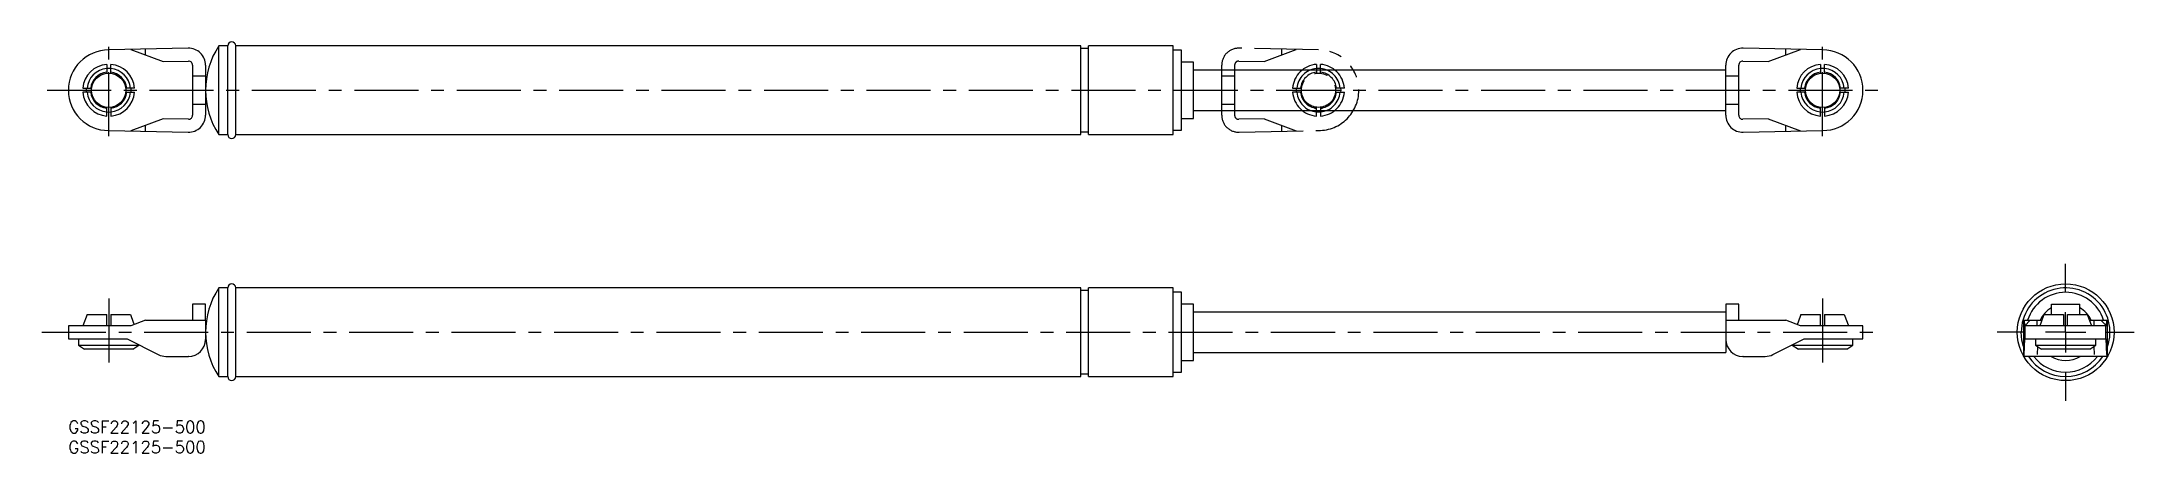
# Model space of a CAD drawing. Extents: x -7 to 512, y -8 to 94.
import ezdxf

# ---------------------------------------------------------------- set-up
doc = ezdxf.new("R2010")
doc.units = 0
doc.header["$LTSCALE"] = 0.5
doc.linetypes.add('CENTER', pattern=[50.8, 31.75, -6.35, 6.35, -6.35])
doc.linetypes.add('PHANTOM', pattern=[63.5, 31.75, -6.35, 6.35, -6.35, 6.35, -6.35])
for name, color, linetype in [('MSM_CENTER', 1, 'CENTER'), ('MSM_CONTINUOUS', 7, 'CONTINUOUS'), ('MSM_IMAGINARY', 6, 'PHANTOM'), ('MSM_PART_NUMBER', 7, 'CONTINUOUS')]:
    doc.layers.add(name, color=color, linetype=linetype)
doc.styles.get("Standard").update_dxf_attribs({"font": 'txt.shx', "height": 3, "bigfont": 'bigfont.shx'})

msp = doc.modelspace()

# ---------------------------------------------------------------- linework, layer by layer
at = {"layer": 'MSM_CENTER'}
for p, q in [((10, 70.6), (10, 93.47)), ((435, 70.6), (435, 93.47)), ((-5.29, 82.03), (450.29, 82.03)), ((495.27, 32), (495.27, 39)), ((10, 30.4), (10, 13.8)), ((435, 30.4), (435, 13.8)), ((495.27, 22), (495.27, 27)), ((-6.58, 22), (450.29, 22)), ((485.27, 22), (478.27, 22)), ((495.27, 22), (490.27, 22)), ((495.27, 22), (495.27, 17)), ((495.27, 22), (500.27, 22)), ((505.27, 22), (512.27, 22)), ((495.27, 12), (495.27, 5))]:
    msp.add_line(p, q, dxfattribs=at)
at = {"layer": 'MSM_CONTINUOUS'}
for p, q in [((9.5, 88.45), (9.5, 86.26)), ((29.71, 92.45), (10, 92.03)), ((10.5, 86.26), (10.5, 88.45)), ((15.5, 92.15), (23.5, 89.12)), ((19.09, 90.79), (19.09, 92.22)), ((23.5, 89.12), (29.78, 89.25)), ((30.8, 88.25), (30.8, 75.82)), ((34, 88.25), (34, 75.82)), ((39.5, 93.03), (37.3, 93.03)), ((37.3, 71.03), (37.3, 93.03)), ((39.5, 71.03), (39.5, 93.03)), ((251.1, 93.03), (41.5, 93.03)), ((41.5, 71.03), (41.5, 93.03)), ((251.1, 71.03), (251.1, 93.03)), ((253, 92.38), (251.1, 92.38)), ((274, 93.03), (253, 93.03)), ((253, 71.03), (253, 93.03)), ((274, 71.03), (274, 93.03)), ((276, 91.93), (274, 91.93)), ((276, 72.13), (276, 91.93)), ((279, 89.03), (276, 89.03)), ((279, 75.03), (279, 89.03)), ((411, 75.82), (411, 88.25)), ((414.2, 75.82), (414.2, 88.25)), ((415.22, 89.25), (421.5, 89.12)), ((435, 92.03), (415.29, 92.45)), ((421.5, 89.12), (429.5, 92.15)), ((425.91, 90.79), (425.91, 92.22)), ((434.5, 88.45), (434.5, 86.26)), ((435.5, 86.26), (435.5, 88.45)), ((9.5, 87.51), (10, 87.53)), ((10, 87.53), (10.5, 87.51)), ((34, 85.53), (30.8, 85.53)), ((411, 87.03), (279, 87.03)), ((414.2, 85.53), (411, 85.53)), ((434.5, 87.51), (435, 87.53)), ((435, 87.53), (435.5, 87.51)), ((3.58, 82.53), (5.78, 82.53)), ((5.78, 81.53), (3.58, 81.53)), ((4.5, 82.03), (4.52, 82.53)), ((4.52, 81.53), (4.5, 82.03)), ((16.42, 82.53), (14.22, 82.53)), ((14.22, 81.53), (16.42, 81.53)), ((15.48, 82.53), (15.5, 82.03)), ((15.5, 82.03), (15.48, 81.53)), ((34, 78.53), (30.8, 78.53)), ((414.2, 78.53), (411, 78.53)), ((428.58, 82.53), (430.78, 82.53)), ((430.78, 81.53), (428.58, 81.53)), ((429.5, 82.03), (429.52, 82.53)), ((429.52, 81.53), (429.5, 82.03)), ((441.42, 82.53), (439.22, 82.53)), ((439.22, 81.53), (441.42, 81.53)), ((440.48, 82.53), (440.5, 82.03)), ((440.5, 82.03), (440.48, 81.53)), ((9.5, 75.62), (9.5, 77.81)), ((10, 76.53), (9.5, 76.56)), ((10.5, 76.56), (10, 76.53)), ((10.5, 77.81), (10.5, 75.62)), ((23.5, 74.95), (15.5, 71.92)), ((19.09, 71.85), (19.09, 73.28)), ((29.78, 74.82), (23.5, 74.95)), ((276, 75.03), (279, 75.03)), ((279, 77.03), (411, 77.03)), ((421.5, 74.95), (415.22, 74.82)), ((421.5, 74.95), (429.5, 71.92)), ((425.91, 71.85), (425.91, 73.28)), ((434.5, 75.62), (434.5, 77.81)), ((435, 76.53), (434.5, 76.56)), ((435.5, 76.56), (435, 76.53)), ((435.5, 77.81), (435.5, 75.62)), ((10, 72.03), (29.71, 71.62)), ((37.3, 71.03), (39.5, 71.03)), ((41.5, 71.03), (251.1, 71.03)), ((251.1, 71.68), (253, 71.68)), ((253, 71.03), (274, 71.03)), ((274, 72.13), (276, 72.13)), ((415.29, 71.62), (435, 72.03)), ((39.5, 33), (37.3, 33)), ((37.3, 11), (37.3, 33)), ((39.5, 11), (39.5, 33)), ((251.1, 33), (41.5, 33)), ((41.5, 11), (41.5, 33)), ((251.1, 11), (251.1, 33)), ((253, 32.35), (251.1, 32.35)), ((274, 33), (253, 33)), ((253, 11), (253, 33)), ((274, 11), (274, 33)), ((276, 31.9), (274, 31.9)), ((276, 12.1), (276, 31.9)), ((4.62, 26.4), (3.58, 23.6)), ((4.62, 26.4), (9.5, 26.4)), ((9.5, 23.6), (9.5, 26.4)), ((10.5, 26.4), (15.38, 26.4)), ((10.5, 26.4), (10.5, 23.6)), ((15.38, 26.4), (16.09, 24.47)), ((34, 29), (30.8, 29)), ((30.8, 29), (30.8, 25)), ((34, 25), (34, 29)), ((279, 29), (276, 29)), ((279, 15), (279, 29)), ((411, 27), (279, 27)), ((414.2, 29), (411, 29)), ((411, 29), (411, 17)), ((414.2, 25), (414.2, 29)), ((429.62, 26.4), (428.91, 24.47)), ((429.62, 26.4), (434.5, 26.4)), ((434.5, 23.6), (434.5, 26.4)), ((435.5, 26.4), (435.5, 23.6)), ((435.5, 26.4), (440.38, 26.4)), ((440.38, 26.4), (441.09, 24.47)), ((489.89, 26.4), (489.17, 24.47)), ((489.89, 26.4), (494.77, 26.4)), ((491.77, 26.4), (491.77, 29)), ((491.77, 29), (498.77, 29)), ((494.77, 26.4), (494.77, 23.6)), ((495.77, 26.4), (500.64, 26.4)), ((495.77, 23.6), (495.77, 26.4)), ((498.77, 26.4), (498.77, 29)), ((500.64, 26.4), (501.36, 24.47)), ((0, 23.6), (0, 20.4)), ((15.5, 23.6), (0, 23.6)), ((19.09, 25), (15.5, 23.6)), ((16.09, 24.47), (16.3, 23.91)), ((19.09, 25), (34, 25)), ((34, 25), (34, 20.2)), ((411, 25), (425.91, 25)), ((429.5, 23.6), (425.91, 25)), ((428.91, 24.47), (428.7, 23.91)), ((445, 23.6), (429.5, 23.6)), ((441.09, 24.47), (441.42, 23.6)), ((445, 20.4), (445, 23.6)), ((484.44, 20.04), (484.27, 22)), ((484.85, 25), (484.85, 16)), ((484.85, 25), (484.85, 25)), ((484.85, 25), (489.37, 25)), ((485.15, 23.6), (485.08, 25)), ((486.51, 25), (485.15, 23.6)), ((505.38, 23.6), (485.15, 23.6)), ((485.27, 20.4), (485.27, 23.6)), ((488.18, 23.6), (488.18, 25)), ((489.17, 24.47), (488.85, 23.6)), ((501.16, 25), (505.68, 25)), ((501.36, 24.47), (501.68, 23.6)), ((502.35, 23.6), (502.35, 25)), ((504.02, 25), (505.38, 23.6)), ((505.27, 20.4), (505.27, 23.6)), ((505.38, 23.6), (505.45, 25)), ((505.68, 16), (505.68, 25)), ((505.68, 25), (505.68, 25)), ((0, 20.4), (14.54, 20.4)), ((2.5, 20.4), (2.5, 18.8)), ((2.5, 18.8), (4, 17.8)), ((2.5, 18.8), (17.5, 18.8)), ((16, 17.8), (4, 17.8)), ((14.54, 20.4), (22.3, 16.46)), ((16, 17.8), (17.5, 18.8)), ((17.5, 18.8), (17.5, 18.9)), ((24.2, 16), (29.71, 16)), ((29.8, 16), (29.71, 16)), ((279, 17), (411, 17)), ((415.29, 16), (415.2, 16)), ((415.29, 16), (420.8, 16)), ((422.7, 16.46), (430.46, 20.4)), ((427.5, 18.9), (427.5, 18.8)), ((427.5, 18.8), (429, 17.8)), ((427.5, 18.8), (442.5, 18.8)), ((441, 17.8), (429, 17.8)), ((430.46, 20.4), (445, 20.4)), ((441, 17.8), (442.5, 18.8)), ((442.5, 18.8), (442.5, 20.4)), ((484.85, 18.45), (484.44, 20.04)), ((484.85, 16), (484.97, 16)), ((484.85, 16), (484.85, 16)), ((484.97, 16), (484.97, 16.01)), ((484.97, 16.01), (484.98, 16.01)), ((505.56, 16), (484.97, 16)), ((484.97, 16), (484.97, 16)), ((484.97, 16), (484.97, 16)), ((484.98, 16.06), (484.99, 16.07)), ((484.98, 16.04), (484.98, 16.06)), ((484.98, 16.03), (484.98, 16.04)), ((484.98, 16.02), (484.98, 16.03)), ((484.98, 16.01), (484.98, 16.02)), ((484.99, 16.17), (485, 16.2)), ((484.99, 16.15), (484.99, 16.17)), ((484.99, 16.13), (484.99, 16.15)), ((484.99, 16.11), (484.99, 16.13)), ((484.99, 16.09), (484.99, 16.11)), ((484.99, 16.07), (484.99, 16.09)), ((485, 16.35), (485.01, 16.38)), ((485, 16.31), (485, 16.35)), ((485, 16.28), (485, 16.31)), ((485, 16.25), (485, 16.28)), ((485, 16.22), (485, 16.25)), ((485, 16.2), (485, 16.22)), ((485.01, 16.46), (485.17, 20.4)), ((485.01, 16.42), (485.01, 16.46)), ((485.01, 16.38), (485.01, 16.42)), ((485.17, 20.4), (505.36, 20.4)), ((487.77, 20.4), (487.77, 18.8)), ((487.77, 18.8), (489.27, 17.8)), ((487.77, 18.8), (502.77, 18.8)), ((488.29, 18.45), (488.21, 16.46)), ((501.27, 17.8), (489.27, 17.8)), ((501.27, 17.8), (502.77, 18.8)), ((502.24, 18.45), (502.32, 16.46)), ((502.77, 18.8), (502.77, 20.4)), ((505.52, 16.46), (505.36, 20.4)), ((505.52, 16.46), (505.52, 16.42)), ((505.52, 16.42), (505.52, 16.38)), ((505.52, 16.38), (505.53, 16.35)), ((505.53, 16.35), (505.53, 16.31)), ((505.53, 16.31), (505.53, 16.28)), ((505.53, 16.28), (505.53, 16.25)), ((505.53, 16.25), (505.53, 16.22)), ((505.53, 16.22), (505.53, 16.2)), ((505.53, 16.2), (505.54, 16.17)), ((505.54, 16.17), (505.54, 16.15)), ((505.54, 16.15), (505.54, 16.13)), ((505.54, 16.13), (505.54, 16.11)), ((505.54, 16.11), (505.54, 16.09)), ((505.54, 16.09), (505.55, 16.07)), ((505.55, 16.07), (505.55, 16.06)), ((505.55, 16.06), (505.55, 16.04)), ((505.55, 16.04), (505.55, 16.03)), ((505.55, 16.03), (505.55, 16.02)), ((505.55, 16.02), (505.55, 16.01)), ((505.55, 16.01), (505.56, 16.01)), ((505.56, 16.01), (505.56, 16)), ((505.56, 16), (505.68, 16)), ((505.56, 16), (505.56, 16)), ((505.56, 16), (505.56, 16)), ((505.68, 16), (505.68, 16)), ((37.3, 11), (39.5, 11)), ((41.5, 11), (251.1, 11)), ((251.1, 11.65), (253, 11.65)), ((253, 11), (274, 11)), ((274, 12.1), (276, 12.1)), ((276, 15), (279, 15))]:
    msp.add_line(p, q, dxfattribs=at)
for centre, radius in [((10, 82.03), 4.25), ((435, 82.03), 4.25), ((495.27, 22), 12)]:
    msp.add_circle(centre, radius, dxfattribs=at)
for centre, radius, start, end in [((40.5, 93.03), 1, 0, 180), ((10, 82.03), 10, 90, 270), ((10, 82.03), 6.44, 94.4541, 175.5459), ((10, 82.03), 6.44, 4.4541, 85.5459), ((29.8, 88.25), 4.2, 0, 91.1935), ((29.8, 88.25), 1, 0, 91.1935), ((54, 82.03), 20, 146.633, 213.367), ((415.2, 88.25), 4.2, 88.8065, 180), ((415.2, 88.25), 1, 88.8065, 180), ((435, 82.03), 6.44, 94.4541, 175.5459), ((435, 82.03), 10, 270, 90), ((435, 82.03), 6.44, 4.4541, 85.5459), ((10, 82.03), 5.4, 95.3128, 174.6872), ((10, 82.03), 4.5, 96.3794, 173.6206), ((10, 82.03), 5.4, 5.3128, 84.6872), ((10, 82.03), 4.5, 6.3794, 83.6206), ((435, 82.03), 5.4, 95.3128, 174.6872), ((435, 82.03), 4.5, 96.3794, 173.6206), ((435, 82.03), 5.4, 5.3128, 84.6872), ((435, 82.03), 4.5, 6.3794, 83.6206), ((10, 82.03), 6.44, 184.4541, 265.5459), ((10, 82.03), 5.4, 185.3128, 264.6872), ((10, 82.03), 4.5, 186.3794, 263.6206), ((10, 82.03), 5.4, 275.3128, 354.6872), ((10, 82.03), 6.44, 274.4541, 355.5459), ((10, 82.03), 4.5, 276.3794, 353.6206), ((435, 82.03), 6.44, 184.4541, 265.5459), ((435, 82.03), 5.4, 185.3128, 264.6872), ((435, 82.03), 4.5, 186.3794, 263.6206), ((435, 82.03), 4.5, 276.3794, 353.6206), ((435, 82.03), 5.4, 275.3128, 354.6872), ((435, 82.03), 6.44, 274.4541, 355.5459), ((29.8, 75.82), 4.2, 268.8065, 0), ((29.8, 75.82), 1, 268.8065, 0), ((415.2, 75.82), 4.2, 180, 271.1935), ((415.2, 75.82), 1, 180, 271.1935), ((40.5, 71.03), 1, 180, 0), ((54, 22), 20, 146.633, 213.367), ((40.5, 33), 1, 0, 180), ((495.27, 22), 11, 341.1749, 180), ((495.27, 22), 9.9, 17.6397, 162.3603), ((495.27, 22), 7, 120, 154.6231), ((495.27, 22), 7, 25.3769, 60), ((24.2, 20.2), 4.2, 243.0341, 270), ((29.8, 20.2), 4.2, 270, 0), ((415.2, 20.2), 4.2, 180, 270), ((420.8, 20.2), 4.2, 270, 296.9659), ((495.27, 22), 11, 213.0557, 326.9443), ((495.27, 22), 9.9, 217.3052, 322.6948), ((495.27, 22), 7, 238.9973, 301.0027), ((40.5, 11), 1, 180, 0)]:
    msp.add_arc(centre, radius, start, end, dxfattribs=at)
at = {"layer": 'MSM_IMAGINARY'}
for p, q in [((286, 75.82), (286, 88.25)), ((289.2, 88.25), (289.2, 75.82)), ((290.22, 89.25), (296.5, 89.12)), ((310, 92.03), (290.29, 92.45)), ((296.5, 89.12), (304.5, 92.15)), ((300.91, 90.79), (300.91, 92.22)), ((309.5, 88.45), (309.5, 86.26)), ((310.5, 86.26), (310.5, 88.45)), ((286, 85.53), (286, 86.03)), ((289.2, 85.53), (286, 85.53)), ((309.5, 87.51), (310.35, 87.52)), ((310.35, 87.52), (310.5, 87.51)), ((289.2, 78.53), (286, 78.53)), ((286, 78.03), (286, 78.53)), ((303.58, 82.53), (305.78, 82.53)), ((305.78, 81.53), (303.58, 81.53)), ((304.52, 81.53), (304.52, 82.53)), ((316.42, 82.53), (314.22, 82.53)), ((314.22, 81.53), (316.42, 81.53)), ((315.48, 82.53), (315.5, 82.03)), ((315.5, 82.03), (315.48, 81.53)), ((296.5, 74.95), (290.22, 74.82)), ((296.5, 74.95), (304.5, 71.92)), ((300.91, 71.85), (300.91, 73.28)), ((309.5, 75.62), (309.5, 77.81)), ((310.35, 76.55), (309.5, 76.56)), ((310.5, 76.56), (310.35, 76.55)), ((310.5, 77.81), (310.5, 75.62)), ((290.29, 71.62), (310, 72.03))]:
    msp.add_line(p, q, dxfattribs=at)
msp.add_circle((310, 82.03), 4.25, dxfattribs=at)
for centre, radius, start, end in [((290.2, 88.25), 4.2, 88.8065, 180), ((290.2, 88.25), 1, 88.8065, 180), ((310, 82.03), 6.44, 94.4541, 175.5459), ((310, 82.03), 10, 270, 90), ((310, 82.03), 6.44, 4.4541, 85.5459), ((310, 82.03), 5.4, 95.3128, 174.6872), ((310, 82.03), 4.5, 96.3794, 173.6206), ((310, 82.03), 5.4, 5.3128, 84.6872), ((310, 82.03), 4.5, 6.3794, 83.6206), ((310, 82.03), 6.44, 184.4541, 265.5459), ((310, 82.03), 5.4, 185.3128, 264.6872), ((310, 82.03), 4.5, 186.3794, 263.6206), ((310, 82.03), 4.5, 276.3794, 353.6206), ((310, 82.03), 5.4, 275.3128, 354.6872), ((310, 82.03), 6.44, 274.4541, 355.5459), ((290.2, 75.82), 4.2, 180, 271.1935), ((290.2, 75.82), 1, 180, 271.1935)]:
    msp.add_arc(centre, radius, start, end, dxfattribs=at)

# ---------------------------------------------------------------- texts
at = {"layer": 'MSM_PART_NUMBER', "char_height": 3, "width": 121.0942, "attachment_point": 1}
for insert in [(0, 0), (0, -5)]:
    msp.add_mtext('{GSSF22125-500}', dxfattribs=dict(at, insert=insert))

doc.saveas('drawing.dxf')
